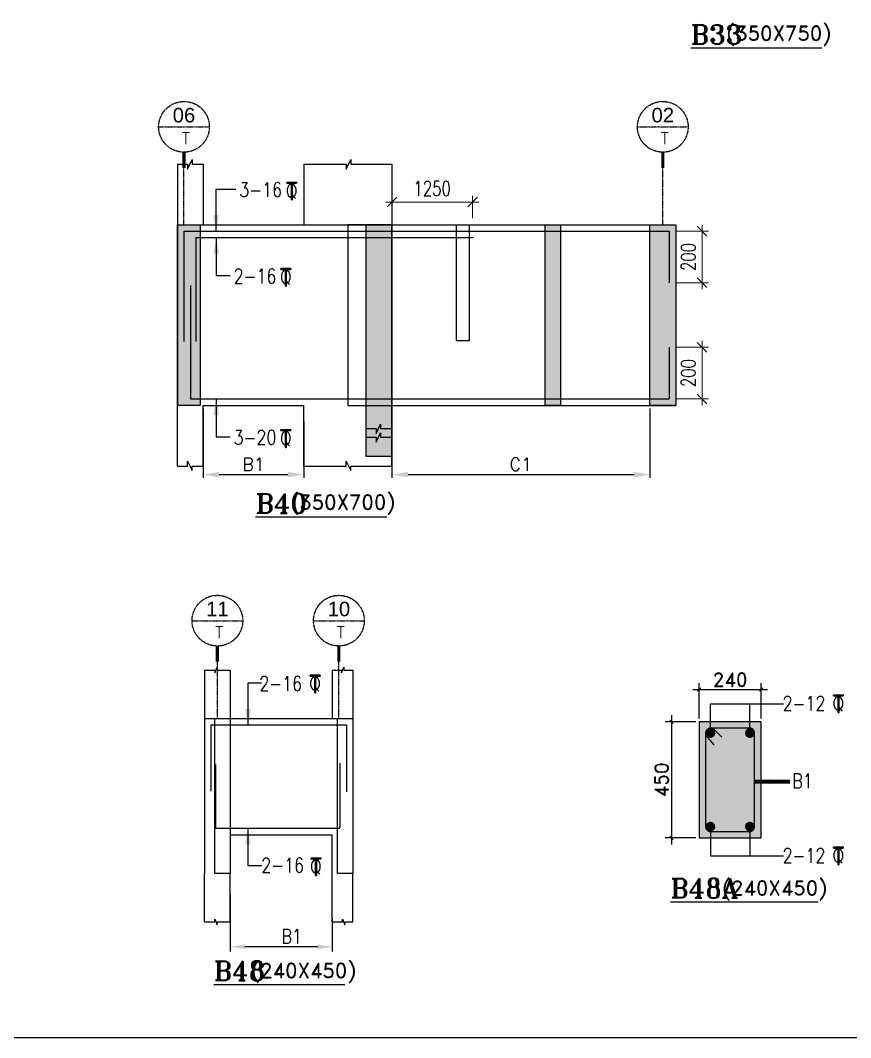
# Model space of a CAD drawing. Header units: millimetres. Extents: x 2061841 to 105821645, y -77612 to 48520811.
# Drawn here: x 2857719 to 2870591, y -703 to 15067 of the extents above; entities that cross this region are included whole.
import ezdxf
from ezdxf.enums import TextEntityAlignment as Align

# ---------------------------------------------------------------- set-up
doc = ezdxf.new("R2010")
doc.units = ezdxf.units.MM
doc.header["$LTSCALE"] = 10
doc.header["$MEASUREMENT"] = 0
for name, pattern in [('$0$HIDDEN', [0.375, 0.25, -0.125]), ('BASEMENT COLUMN SETTING OUT-PART 2_R4$0$CENTER', [2, 1.25, -0.25, 0.25, -0.25]), ('CENTER', [2, 1.25, -0.25, 0.25, -0.25])]:
    doc.linetypes.add(name, pattern=pattern)
for name, color, linetype in [('A-Grid-Tower', 8, 'CENTER'), ('BASEMENT COLUMN SETTING OUT-PART 2_R4$0$A-GRID-MAIN', 2, 'BASEMENT COLUMN SETTING OUT-PART 2_R4$0$CENTER'), ('BEAM', 4, 'Continuous'), ('BEAM HATCH', 252, 'Continuous'), ('BEAM STIRRUPS', 3, 'Continuous'), ('BORDER', 5, 'Continuous'), ('DIM1', 3, 'Continuous'), ('LEADER', 3, 'Continuous'), ('REIN', 1, 'Continuous'), ('S-DIM', 7, 'Continuous'), ('SHEET', 7, 'Continuous'), ('VIN_BEAM', 4, 'Continuous')]:
    doc.layers.add(name, color=color, linetype=linetype)
doc.layers.add('TEXT', color=2, linetype='Continuous', lineweight=25)
doc.layers.add('VIN_SLAB DIMENSION', color=3, linetype='Continuous', lineweight=13)
doc.styles.add('200', font='romand.shx', dxfattribs={"width": 0.8, "height": 225})
doc.styles.add('BASEMENT COLUMN SETTING OUT-PART 2_R4$0$MAS-TXTL', font='arial.ttf', dxfattribs={"height": 200})
doc.styles.add('BASEMENT COLUMN SETTING OUT-PART 2_R4$0$MAS-TXTS', font='romans.shx', dxfattribs={"width": 0.8, "height": 180})
doc.styles.add('GRID', font='romand.shx')
doc.styles.add('MAH', font='romand.shx', dxfattribs={"height": 210})
doc.styles.add('PK', font='romand.shx', dxfattribs={"width": 0.7, "height": 225})
doc.styles.add('PRP 100', font='romand.shx', dxfattribs={"width": 0.75})
doc.styles.add('RD', font='romand.shx', dxfattribs={"width": 0.9, "height": 225})
doc.styles.add('ROMAND', font='romand', dxfattribs={"height": 200})
doc.styles.add('RT', font='romant.shx', dxfattribs={"height": 250})
doc.dimstyles.new('dim', dxfattribs={"dimtxt": 225, "dimasz": 150, "dimexe": 100, "dimexo": 100, "dimgap": 100, "dimtad": 1, "dimdec": 0, "dimlfac": -1, "dimrnd": 5, "dimdsep": 46, "dimtxsty": 'PRP 100', "dimblk": 'OBLIQUE', "dimcen": 1.5, "dimdle": 100, "dimclrd": 3, "dimclre": 3, "dimclrt": 2, "dimadec": 0, "dimazin": 0, "dimtfac": 1, "dimtdec": 0, "dimtix": 1, "dimtmove": 0, "dimatfit": 3, "dimldrblk": 'OBLIQUE', "dimfxl": 200, "dimlwd": -1, "dimlwe": -1, "dimarcsym": 0})
doc.dimstyles.new('GR', dxfattribs={"dimtxt": 225, "dimasz": 100, "dimexe": 50, "dimexo": 50, "dimgap": 40, "dimtad": 1, "dimdec": 0, "dimzin": 0, "dimdsep": 46, "dimtxsty": 'RD', "dimblk1": 'OBLIQUE', "dimblk2": 'OBLIQUE', "dimsah": 1, "dimcen": 0, "dimdle": 100, "dimclrd": 3, "dimclre": 3, "dimclrt": 2, "dimadec": 0, "dimazin": 0, "dimtfac": 1, "dimtdec": 0, "dimtix": 1, "dimtmove": 0, "dimatfit": 3, "dimfxl": 1, "dimtolj": 1, "dimtzin": 0, "dimarcsym": 0})
doc.dimstyles.new('GR2', dxfattribs={"dimtxt": 225, "dimasz": 100, "dimexe": 75, "dimexo": 75, "dimgap": 50, "dimtad": 1, "dimdec": 0, "dimdsep": 46, "dimtxsty": '200', "dimblk1": 'OBLIQUE', "dimblk2": 'OBLIQUE', "dimsah": 1, "dimcen": 50, "dimdle": 75, "dimclrd": 3, "dimclre": 3, "dimclrt": 2, "dimadec": 0, "dimazin": 0, "dimtfac": 1, "dimtdec": 0, "dimtix": 1, "dimtmove": 0, "dimatfit": 3, "dimldrblk": 'OBLIQUE', "dimfxl": 1, "dimtolj": 1, "dimtzin": 0, "dimarcsym": 0})
doc.dimstyles.new('GRID', dxfattribs={"dimtxt": 300, "dimasz": 75, "dimexe": 50, "dimexo": 50, "dimgap": 60, "dimtad": 1, "dimdec": 0, "dimdsep": 46, "dimtxsty": 'GRID', "dimblk1": 'OBLIQUE', "dimblk2": 'OBLIQUE', "dimsah": 1, "dimcen": 2.5, "dimdle": 50, "dimclrd": 3, "dimclre": 3, "dimclrt": 2, "dimadec": 0, "dimazin": 0, "dimtfac": 1, "dimtdec": 0, "dimtmove": 0, "dimatfit": 3, "dimldrblk": 'OBLIQUE', "dimfxl": 1, "dimarcsym": 0})
doc.dimstyles.new('MA', dxfattribs={"dimtxt": 210, "dimasz": 50, "dimexe": 100, "dimexo": 50, "dimgap": 50, "dimtad": 1, "dimdec": 0, "dimzin": 0, "dimdsep": 46, "dimtxsty": 'MAH', "dimblk1": 'OBLIQUE', "dimblk2": 'OBLIQUE', "dimsah": 1, "dimcen": 0.09, "dimdle": 100, "dimclrd": 3, "dimclre": 3, "dimclrt": 2, "dimadec": 0, "dimazin": 0, "dimtfac": 1, "dimtdec": 0, "dimtix": 1, "dimtofl": 0, "dimtmove": 0, "dimatfit": 3, "dimldrblk": 'OBLIQUE', "dimfxl": 1, "dimtolj": 1, "dimtzin": 0, "dimarcsym": 0})

# ---------------------------------------------------------------- blocks, each defined once
blk = doc.blocks.new('A$C33BE299A')
at = {"layer": 'SHEET', "color": 4, "style": 'ROMAND'}
for s, height, p in [('T', 170, (-16.2, 0)), ('Q', 125, (-14.4, 26.9))]:
    blk.add_text(s, height=height, dxfattribs=at).set_placement(p)
blk = doc.blocks.new('*D1699')
at = {"layer": 'Defpoints', "color": 0, "linetype": 'Continuous', "ltscale": 20, "transparency": 16777216}
for p in [(2860554, 9099, 21), (2862114, 8899, 0), (2862114, 8025)]:
    blk.add_point(p, dxfattribs=at)
at = {"layer": 'DIM1', "color": 3, "linetype": 'Continuous', "lineweight": -2, "ltscale": 20, "transparency": 16777216}
for p, q in [((2860554, 9049), (2860554, 7975)), ((2862114, 8849), (2862114, 7975)), ((2860804, 8025), (2861864, 8025))]:
    blk.add_line(p, q, dxfattribs=at)
at = {"layer": 'DIM1', "color": 3, "linetype": 'Continuous', "ltscale": 20, "transparency": 16777216}
for points in [[(2860804, 8067), (2860804, 7983), (2860554, 8025)], [(2861864, 8067), (2861864, 7983), (2862114, 8025)]]:
    blk.add_solid(points, dxfattribs=at)
at = {"layer": 'DIM1', "color": 2, "linetype": 'Continuous', "ltscale": 20, "transparency": 16777216, "insert": (2861334, 8185), "char_height": 200, "attachment_point": 5, "style": 'GRID'}
blk.add_mtext('B1', dxfattribs=at)
blk = doc.blocks.new('_Oblique')
at = {"color": 0, "linetype": 'ByBlock', "lineweight": -2}
blk.add_line((-0.5, -0.5), (0.5, 0.5), dxfattribs=at)
blk = doc.blocks.new('*D1700')
at = {"layer": 'Defpoints', "color": 0, "linetype": 'Continuous', "ltscale": 20, "transparency": 16777216}
for p in [(2863479, 9099, 21), (2867479, 9099, 0), (2867479, 8025)]:
    blk.add_point(p, dxfattribs=at)
at = {"layer": 'DIM1', "color": 3, "linetype": 'Continuous', "lineweight": -2, "ltscale": 20, "transparency": 16777216}
for p, q in [((2863479, 9049), (2863479, 7975)), ((2867479, 9049), (2867479, 7975)), ((2863729, 8025), (2867229, 8025))]:
    blk.add_line(p, q, dxfattribs=at)
at = {"layer": 'DIM1', "color": 3, "linetype": 'Continuous', "ltscale": 20, "transparency": 16777216}
for points in [[(2863729, 8067), (2863729, 7983), (2863479, 8025)], [(2867229, 8067), (2867229, 7983), (2867479, 8025)]]:
    blk.add_solid(points, dxfattribs=at)
at = {"layer": 'DIM1', "color": 2, "linetype": 'Continuous', "ltscale": 20, "transparency": 16777216, "insert": (2865479, 8185), "char_height": 200, "attachment_point": 5, "style": 'GRID'}
blk.add_mtext('C1', dxfattribs=at)
blk = doc.blocks.new('*D1687')
at = {"layer": 'BEAM STIRRUPS', "color": 3, "lineweight": -2, "ltscale": 0.25, "transparency": 16777216}
for p, q in [((2860974, 1519), (2860974, 631)), ((2862554, 1152), (2862554, 631)), ((2862329, 706), (2861199, 706))]:
    blk.add_line(p, q, dxfattribs=at)
at = {"layer": 'BEAM STIRRUPS', "color": 3, "linetype": 'Continuous', "ltscale": 0.25, "transparency": 16777216}
for points in [[(2861199, 744), (2861199, 669), (2860974, 706)], [(2862329, 744), (2862329, 669), (2862554, 706)]]:
    blk.add_solid(points, dxfattribs=at)
at = {"layer": 'Defpoints', "color": 0, "linetype": 'Continuous', "ltscale": 0.25, "transparency": 16777216}
for p in [(2860974, 1594, 2), (2862554, 1227, 46), (2860974, 706)]:
    blk.add_point(p, dxfattribs=at)
at = {"layer": 'BEAM STIRRUPS', "color": 2, "linetype": 'Continuous', "ltscale": 0.25, "transparency": 16777216, "insert": (2861925, 869), "char_height": 225, "attachment_point": 5, "rotation": 360, "style": '200'}
blk.add_mtext('\\A1;B1', dxfattribs=at)
blk = doc.blocks.new('*D1688')
at = {"layer": 'Defpoints', "color": 0, "transparency": 16777216}
for p in [(2869203, 4693), (2868243, 4194), (2869203, 4194)]:
    blk.add_point(p, dxfattribs=at)
at = {"layer": 'S-DIM', "color": 3, "lineweight": -2, "transparency": 16777216}
for p, q in [((2868243, 4244), (2868243, 4793)), ((2869203, 4244), (2869203, 4793)), ((2868143, 4693), (2869303, 4693))]:
    blk.add_line(p, q, dxfattribs=at)
at = {"layer": 'S-DIM', "color": 3, "lineweight": -2, "transparency": 16777216, "xscale": 50, "yscale": 50, "zscale": 50, "rotation": 180}
blk.add_blockref('_Oblique', (2868243, 4693), dxfattribs=at)
at = {"layer": 'S-DIM', "color": 3, "lineweight": -2, "transparency": 16777216, "xscale": 50, "yscale": 50, "zscale": 50}
blk.add_blockref('_Oblique', (2869203, 4693), dxfattribs=at)
at = {"layer": 'S-DIM', "color": 2, "transparency": 16777216, "insert": (2868723, 4848), "char_height": 210, "attachment_point": 5, "style": 'MAH'}
blk.add_mtext('\\A1;\\A1;240', dxfattribs=at)
blk = doc.blocks.new('OBLIQUE')
blk = doc.blocks.new('*D1689')
at = {"layer": 'Defpoints', "color": 0, "transparency": 16777216}
for p in [(2868243, 4194), (2867815, 2394), (2868243, 2394)]:
    blk.add_point(p, dxfattribs=at)
at = {"layer": 'S-DIM', "color": 3, "lineweight": -2, "transparency": 16777216}
for p, q in [((2867815, 4294), (2867815, 2294)), ((2868193, 4194), (2867715, 4194)), ((2868193, 2394), (2867715, 2394))]:
    blk.add_line(p, q, dxfattribs=at)
at = {"layer": 'S-DIM', "color": 3, "lineweight": -2, "transparency": 16777216, "xscale": 50, "yscale": 50, "zscale": 50}
for p, rotation in [((2867815, 4194), 90), ((2867815, 2394), 270)]:
    blk.add_blockref('_Oblique', p, dxfattribs=dict(at, rotation=rotation))
at = {"layer": 'S-DIM', "color": 2, "transparency": 16777216, "insert": (2867660, 3294), "char_height": 210, "attachment_point": 5, "rotation": 90, "style": 'MAH'}
blk.add_mtext('\\A1;\\A1;450', dxfattribs=at)
blk = doc.blocks.new('*D1630')
at = {"layer": 'Defpoints', "color": 0, "transparency": 16777216}
for p in [(2864729, 12249), (2863479, 11899, 0), (2864729, 11899, 0)]:
    blk.add_point(p, dxfattribs=at)
at = {"layer": 'VIN_SLAB DIMENSION', "color": 3, "transparency": 16777216}
for p, q in [((2863479, 11999), (2863479, 12349)), ((2864729, 11999), (2864729, 12349)), ((2863379, 12249), (2864829, 12249))]:
    blk.add_line(p, q, dxfattribs=at)
at = {"layer": 'VIN_SLAB DIMENSION', "color": 3, "transparency": 16777216, "xscale": 150, "yscale": 150, "zscale": 150, "rotation": 180}
blk.add_blockref('_Oblique', (2863479, 12249), dxfattribs=at)
at = {"layer": 'VIN_SLAB DIMENSION', "color": 3, "transparency": 16777216, "xscale": 150, "yscale": 150, "zscale": 150}
blk.add_blockref('_Oblique', (2864729, 12249), dxfattribs=at)
at = {"layer": 'VIN_SLAB DIMENSION', "color": 2, "transparency": 16777216, "insert": (2864104, 12461), "char_height": 225, "attachment_point": 5, "style": 'PRP 100'}
blk.add_mtext('1250', dxfattribs=at)
blk = doc.blocks.new('BASEMENT COLUMN SETTING OUT-PART 2_R4$0$GRID TARGET1')
blk.add_wipeout([(393, -655), (392, -641), (392, -628), (390, -614), (389, -600), (387, -587), (384, -573), (381, -560), (377, -547), (373, -534), (369, -521), (364, -508), (359, -495), (353, -483), (347, -471), (340, -459), (333, -447), (325, -435), (318, -424), (309, -413), (301, -403), (292, -392), (282, -382), (273, -373), (263, -363), (252, -354), (242, -346), (231, -337), (220, -330), (208, -322), (196, -315), (184, -308), (172, -302), (160, -296), (147, -291), (134, -286), (121, -282), (108, -278), (95, -274), (82, -271), (68, -268), (55, -266), (41, -265), (27, -263), (14, -263), (0, -262), (-14, -263), (-27, -263), (-41, -265), (-55, -266), (-68, -268), (-82, -271), (-95, -274), (-108, -278), (-121, -282), (-134, -286), (-147, -291), (-160, -296), (-172, -302), (-184, -308), (-196, -315), (-208, -322), (-220, -330), (-231, -337), (-242, -346), (-252, -354), (-263, -363), (-273, -373), (-282, -382), (-292, -392), (-301, -403), (-309, -413), (-318, -424), (-325, -435), (-333, -447), (-340, -459), (-347, -471), (-353, -483), (-359, -495), (-364, -508), (-369, -521), (-373, -534), (-377, -547), (-381, -560), (-384, -573), (-387, -587), (-389, -600), (-390, -614), (-392, -628), (-392, -641), (-393, -655), (-392, -669), (-392, -682), (-390, -696), (-389, -710), (-387, -723), (-384, -737), (-381, -750), (-377, -763), (-373, -776), (-369, -789), (-364, -802), (-359, -815), (-353, -827), (-347, -839), (-340, -851), (-333, -863), (-325, -875), (-318, -886), (-309, -897), (-301, -907), (-292, -918), (-282, -928), (-273, -937), (-263, -947), (-252, -956), (-242, -964), (-231, -973), (-220, -981), (-208, -988), (-196, -995), (-184, -1002), (-172, -1008), (-160, -1014), (-147, -1019), (-134, -1024), (-121, -1028), (-108, -1032), (-95, -1036), (-82, -1039), (-68, -1042), (-55, -1044), (-41, -1046), (-27, -1047), (-14, -1047), (0, -1048), (14, -1047), (27, -1047), (41, -1046), (55, -1044), (68, -1042), (82, -1039), (95, -1036), (108, -1032), (121, -1028), (134, -1024), (147, -1019), (160, -1014), (172, -1008), (184, -1002), (196, -995), (208, -988), (220, -981), (231, -973), (242, -964), (252, -956), (263, -947), (273, -937), (282, -928), (292, -918), (301, -907), (309, -897), (318, -886), (325, -875), (333, -863), (340, -851), (347, -839), (353, -827), (359, -815), (364, -802), (369, -789), (373, -776), (377, -763), (381, -750), (384, -737), (387, -723), (389, -710), (390, -696), (392, -682), (392, -669)])
blk.add_line((-393, -655), (393, -655))
at = {"const_width": 48.8}
blk.add_lwpolyline([(0, -1048), (0, -1292)], dxfattribs=at)
blk.add_circle((0, -655), 393)
for tag, height, style, p in [('AS', 225, 'BASEMENT COLUMN SETTING OUT-PART 2_R4$0$MAS-TXTL', (0, -586)), ('REF', 180, 'BASEMENT COLUMN SETTING OUT-PART 2_R4$0$MAS-TXTS', (29, -925))]:
    blk.add_attdef(tag, text='', height=height, dxfattribs=dict(style=style)).set_placement(p, align=Align.CENTER)
blk = doc.blocks.new('*D1129')
at = {"layer": 'Defpoints', "color": 0, "transparency": 16777216}
for p in [(2867779, 11799, 52), (2867779, 10999, 51), (2868289, 10999)]:
    blk.add_point(p, dxfattribs=at)
at = {"layer": 'VIN_SLAB DIMENSION', "color": 3, "transparency": 16777216}
for p, q in [((2868289, 11899), (2868289, 10899)), ((2867879, 11799), (2868389, 11799)), ((2867879, 10999), (2868389, 10999))]:
    blk.add_line(p, q, dxfattribs=at)
at = {"layer": 'VIN_SLAB DIMENSION', "color": 3, "transparency": 16777216, "xscale": 150, "yscale": 150, "zscale": 150}
for p, rotation in [((2868289, 11799), 90), ((2868289, 10999), 270)]:
    blk.add_blockref('_Oblique', p, dxfattribs=dict(at, rotation=rotation))
at = {"layer": 'VIN_SLAB DIMENSION', "color": 2, "transparency": 16777216, "insert": (2868076, 11399), "char_height": 225, "attachment_point": 5, "rotation": 90, "style": 'PRP 100'}
blk.add_mtext('200', dxfattribs=at)
blk = doc.blocks.new('*D1130')
at = {"layer": 'Defpoints', "color": 0, "transparency": 16777216}
for p in [(2867779, 9999, 52), (2867779, 9199, 51), (2868289, 9199)]:
    blk.add_point(p, dxfattribs=at)
at = {"layer": 'VIN_SLAB DIMENSION', "color": 3, "transparency": 16777216}
for p, q in [((2868289, 10099), (2868289, 9099)), ((2867879, 9999), (2868389, 9999)), ((2867879, 9199), (2868389, 9199))]:
    blk.add_line(p, q, dxfattribs=at)
at = {"layer": 'VIN_SLAB DIMENSION', "color": 3, "transparency": 16777216, "xscale": 150, "yscale": 150, "zscale": 150}
for p, rotation in [((2868289, 9999), 90), ((2868289, 9199), 270)]:
    blk.add_blockref('_Oblique', p, dxfattribs=dict(at, rotation=rotation))
at = {"layer": 'VIN_SLAB DIMENSION', "color": 2, "transparency": 16777216, "insert": (2868076, 9599), "char_height": 225, "attachment_point": 5, "rotation": 90, "style": 'PRP 100'}
blk.add_mtext('200', dxfattribs=at)

msp = doc.modelspace()

# ---------------------------------------------------------------- hatches: boundary and pattern name
at = {"layer": 'BEAM HATCH'}
for points in [[(2860155.5, 11899), (2860506.1, 11899), (2860506.1, 9099), (2860155.5, 9099)], [(2863079.2, 8606.6), (2863079.2, 11899), (2863479.2, 11899), (2863479.2, 8306.5), (2863079.2, 8306.5)], [(2865854.2, 11899), (2866094.2, 11899), (2866094.2, 9099), (2865854.2, 9099)], [(2867479.2, 11899), (2867879.2, 11899), (2867879.2, 9099), (2867479.2, 9099)], [(2868242.7, 2394), (2869202.7, 2394), (2869202.7, 4194), (2868242.7, 4194)]]:
    msp.add_hatch(color=252, dxfattribs=at).paths.add_polyline_path(points)

# ---------------------------------------------------------------- linework, layer by layer
at = {"layer": 'A-Grid-Tower', "color": 6}
for p, q in [((2860256.1, 11899, 0), (2860256.1, 12779.4, 0)), ((2867679.2, 11899, 0), (2867679.2, 12779.4, 0)), ((2860773.8, 4244, 0), (2860773.8, 5124.5, 0)), ((2862657.7, 4244, 0), (2862657.7, 5124.5, 0))]:
    msp.add_line(p, q, dxfattribs=at)
at = {"layer": 'BEAM'}
for p, q in [((2860156.1, 12840, 0), (2860156.1, 11899, 0)), ((2860156.1, 12840, 0), (2860311.6, 12840, 0)), ((2860311.6, 12762.2, 0), (2860384.6, 12908.5, 0)), ((2860311.6, 12840, 0), (2860311.6, 12762.2, 0)), ((2860384.6, 12908.5, 0), (2860384.6, 12840, 0)), ((2860384.6, 12840, 0), (2860554.2, 12840, 0)), ((2860554.2, 12840, 0), (2860554.2, 11899, 0)), ((2862114.2, 12840, 0), (2862114.2, 11899, 0)), ((2862114.2, 12840, 0), (2862772.4, 12840, 0)), ((2862772.4, 12762.2, 0), (2862845.3, 12908.5, 0)), ((2862772.4, 12840, 0), (2862772.4, 12762.2, 0)), ((2862845.3, 12908.5, 0), (2862845.3, 12840, 0)), ((2862845.3, 12840, 0), (2863479.2, 12840, 0)), ((2863479.2, 12840, 0), (2863479.2, 11899, 0)), ((2860155.5, 11899, 0), (2860155.5, 9099, 0)), ((2860155.5, 11899, 0), (2864679.2, 11899, 0)), ((2864679.2, 11899, 0), (2865854.2, 11899, 0)), ((2865855.5, 11899, 0), (2867879.2, 11899, 0)), ((2867879.2, 11899, 0), (2867879.2, 9099, 0)), ((2867879.2, 11799, 0), (2867879.2, 9199, 0)), ((2860156.1, 8157.9, 0), (2860156.1, 9099, 0)), ((2860554.2, 9099, 0), (2862114.2, 9099, 0)), ((2860554.2, 8157.9, 0), (2860554.2, 9099, 0)), ((2862114.2, 8157.9, 0), (2862114.2, 9099, 0)), ((2863479.2, 9099, 0), (2867879.2, 9099, 0)), ((2863479.2, 8157.9, 0), (2863479.2, 9099, 0)), ((2863079.2, 8740.2, 0), (2863234.4, 8740.2, 0)), ((2863234.4, 8663.6, 0), (2863302.7, 8807.7, 0)), ((2863234.4, 8740.2, 0), (2863234.4, 8663.6, 0)), ((2863234.4, 8529.9, 0), (2863302.7, 8674, 0)), ((2863302.7, 8807.7, 0), (2863302.7, 8740.2, 0)), ((2863302.7, 8740.2, 0), (2863479.2, 8740.2, 0)), ((2863302.7, 8674, 0), (2863302.7, 8606.6, 0)), ((2863079.2, 8606.6, 0), (2863234.4, 8606.6, 0)), ((2863234.4, 8606.6, 0), (2863234.4, 8529.9, 0)), ((2863302.7, 8606.6, 0), (2863479.2, 8606.6, 0)), ((2860311.6, 8157.9, 0), (2860311.6, 8235.8, 0)), ((2860311.6, 8235.8, 0), (2860384.6, 8089.4, 0)), ((2862772.4, 8157.9, 0), (2862772.4, 8235.8, 0)), ((2862772.4, 8235.8, 0), (2862845.3, 8089.4, 0)), ((2860156.1, 8157.9, 0), (2860311.6, 8157.9, 0)), ((2860384.6, 8157.9, 0), (2860554.2, 8157.9, 0)), ((2860384.6, 8089.4, 0), (2860384.6, 8157.9, 0)), ((2862114.2, 8157.9, 0), (2862772.4, 8157.9, 0)), ((2862845.3, 8157.9, 0), (2863479.2, 8157.9, 0)), ((2862845.3, 8089.4, 0), (2862845.3, 8157.9, 0)), ((2860573.8, 4995.1, 0), (2860573.8, 4244, 0)), ((2860573.8, 4995.1, 0), (2860733.9, 4995.1, 0)), ((2860733.9, 4953.3, 0), (2860772.3, 5042.6, 0)), ((2860733.9, 4995.1, 0), (2860733.9, 4953.3, 0)), ((2860772.3, 5042.6, 0), (2860772.3, 4995.1, 0)), ((2860772.3, 4995.1, 0), (2860973.8, 4995.1, 0)), ((2860973.8, 4995.1, 0), (2860973.8, 4244, 0)), ((2862553.8, 4995.1, 0), (2862553.8, 4244, 0)), ((2862553.8, 4995.1, 0), (2862695.6, 4995.1, 0)), ((2862695.6, 4953.3, 0), (2862734, 5042.6, 0)), ((2862695.6, 4995.1, 0), (2862695.6, 4953.3, 0)), ((2862734, 5042.6, 0), (2862734, 4995.1, 0)), ((2862734, 4995.1, 0), (2862873.8, 4995.1, 0)), ((2862873.8, 4995.1, 0), (2862873.8, 4244, 0)), ((2860573.8, 4244, 0), (2860573.8, 1844, 0)), ((2860573.8, 4244, 0), (2862873.8, 4244, 0)), ((2860573.8, 4244, 0), (2860573.8, 1944, 0)), ((2862873.8, 4244, 0), (2862873.8, 1844, 0)), ((2860973.8, 2444, 0), (2862553.8, 2444, 0)), ((2862553.8, 1093, 0), (2862553.8, 2444, 0)), ((2860573.8, 1093, 0), (2860573.8, 1844, 0)), ((2860973.8, 1093, 0), (2860973.8, 1844, 0)), ((2862873.8, 1093, 0), (2862873.8, 1844, 0)), ((2860733.9, 1093, 0), (2860733.9, 1134.7, 0)), ((2860733.9, 1134.7, 0), (2860772.3, 1045.5, 0)), ((2862712.9, 1093, 0), (2862712.9, 1134.7, 0)), ((2862712.9, 1134.7, 0), (2862751.3, 1045.5, 0)), ((2860573.8, 1093, 0), (2860733.9, 1093, 0)), ((2860772.3, 1093, 0), (2860973.8, 1093, 0)), ((2860772.3, 1045.5, 0), (2860772.3, 1093, 0)), ((2862553.8, 1093, 0), (2862712.9, 1093, 0)), ((2862751.3, 1093, 0), (2862873.8, 1093, 0)), ((2862751.3, 1045.5, 0), (2862751.3, 1093, 0))]:
    msp.add_line(p, q, dxfattribs=at)
at = {"layer": 'BEAM', "elevation": 0}
for points in [[(2860155.5, 11899), (2860506.1, 11899), (2860506.1, 9099), (2860155.5, 9099)], [(2865854.2, 11899), (2866094.2, 11899), (2866094.2, 9099), (2865854.2, 9099)], [(2867479.2, 11899), (2867879.2, 11899), (2867879.2, 9099), (2867479.2, 9099)], [(2868242.7, 2394), (2869202.7, 2394), (2869202.7, 4194), (2868242.7, 4194)]]:
    msp.add_lwpolyline(points, close=True, dxfattribs=at)
msp.add_lwpolyline([(2863079.2, 8606.6), (2863079.2, 11899), (2863479.2, 11899), (2863479.2, 8306.5), (2863079.2, 8306.5), (2863079.2, 8606.6)], dxfattribs=at)
at = {"layer": 'BEAM', "const_width": 75, "elevation": 0}
for points in [[(2868380.2, 4019, 1), (2868455.2, 4019, 1)], [(2869065.2, 4019, -1), (2868990.2, 4019, -1)], [(2868380.2, 2569, -1), (2868455.2, 2569, -1)], [(2869065.2, 2569, 1), (2868990.2, 2569, 1)]]:
    msp.add_lwpolyline(points, format="xyb", close=True, dxfattribs=at)
at = {"layer": 'BORDER'}
msp.add_lwpolyline([(2841198.6, -702.5), (2931198.6, -702.5), (2931198.6, 59297.5), (2841198.6, 59297.5)], close=True, dxfattribs=at)
at = {"layer": 'LEADER', "color": 3}
for p, q in [((2868417.7, 4019, 0), (2868417.7, 4470.3, 0)), ((2868417.7, 4470.3, 0), (2869551.8, 4470.3, 0)), ((2869027.7, 4019, 0), (2869027.7, 4470.3, 0)), ((2868417.7, 2569, 0), (2868417.7, 2117.7, 0)), ((2869027.7, 2569, 0), (2869027.7, 2117.7, 0)), ((2868417.7, 2117.7, 0), (2869551.8, 2117.7, 0))]:
    msp.add_line(p, q, dxfattribs=at)
at = {"layer": 'REIN'}
for p, q in [((2860255.5, 11799, 0), (2864679.2, 11799, 0)), ((2860255.5, 11799, 0), (2860256.1, 10086.9, 0)), ((2860255.5, 11699, 0), (2860255.5, 11699, 0)), ((2860438.7, 11699, 0), (2864737.4, 11699, 0)), ((2860438.7, 11699, 0), (2860439.3, 10086.9, 0)), ((2864679.2, 11799, 0), (2866235, 11799, 0)), ((2866235, 11799, 0), (2867779.2, 11799, 0)), ((2867779.2, 11799, 0), (2867779.2, 10999, 0)), ((2860355.5, 10957, 0), (2860356.1, 9199, 0)), ((2867779.2, 9999, 0), (2867779.2, 9199, 0)), ((2860356.1, 9199, 0), (2867779.2, 9199, 0)), ((2860673.8, 4144, 0), (2862773.8, 4144, 0)), ((2860673.8, 4144, 0), (2860673.8, 3118.6, 0)), ((2862773.8, 4144, 0), (2862773.8, 3106.5, 0)), ((2868342.7, 3988.6, 0), (2868469.6, 3836.1)), ((2868455.2, 4094, 0), (2868596, 3954.5)), ((2860744.9, 3533.4, 0), (2860744.9, 2544, 0)), ((2862673.8, 3551.1, 0), (2862673.8, 2544, 0)), ((2860744.9, 2544, 0), (2862673.8, 2544, 0))]:
    msp.add_line(p, q, dxfattribs=at)
at = {"layer": 'REIN', "elevation": 0}
msp.add_lwpolyline([(2868417.7, 2494), (2869027.7, 2494, 0.4142136), (2869102.7, 2569), (2869102.7, 4019, 0.4142136), (2869027.7, 4094), (2868417.7, 4094, 0.4142136), (2868342.7, 4019), (2868342.7, 2569, 0.4142136)], format="xyb", close=True, dxfattribs=at)
at = {"layer": 'VIN_BEAM', "linetype": '$0$HIDDEN', "elevation": 0}
for points in [[(2863479.2, 11899), (2862796.7, 11899), (2862796.7, 9099), (2863479.2, 9099)], [(2864479.2, 11899), (2864679.2, 11899), (2864679.2, 10099), (2864479.2, 10099)], [(2860733.8, 4244), (2860973.8, 4244), (2860973.8, 1844), (2860733.8, 1844)], [(2862633.8, 4244), (2862873.8, 4244), (2862873.8, 1844), (2862633.8, 1844)]]:
    msp.add_lwpolyline(points, close=True, dxfattribs=at)

# ---------------------------------------------------------------- block references
at = {"layer": 'TEXT', "color": 1, "xscale": 1.600000001490116, "yscale": 1.600000001490116, "zscale": 1.600000001490116}
for p in [(2861853.9, 12282.5, 243658.3), (2861762.7, 10947.9, 243658.3), (2861762.7, 8447.9, 243658.3)]:
    msp.add_blockref('A$C33BE299A', p, dxfattribs=at)
at = {"layer": 'TEXT', "color": 2, "xscale": 1.600000001490116, "yscale": 1.600000001490116, "zscale": 1.600000001490116}
for p in [(2862216, 4644.1, 243658), (2870328.6, 4336.7, 243658), (2870328.6, 1977.8, 243658), (2862228.9, 1809.5, 243658)]:
    msp.add_blockref('A$C33BE299A', p, dxfattribs=at)

# ---------------------------------------------------------------- texts
at = {"layer": 'TEXT', "color": 1, "style": 'RT'}
for s, p in [('%%UB33      ', (2869128.6, 14848.6, 103.1)), ('%%UB40      ', (2862382.7, 7579.2, 0)), ('%%UB48A      ', (2868941.1, 1612.3, 7466.8)), ('%%UB48      ', (2861734.2, 332.4, 0))]:
    msp.add_text(s, height=300, dxfattribs=at).set_placement(p, align=Align.MIDDLE_CENTER)
at = {"layer": 'TEXT', "color": 2, "style": 'RD'}
for s, p in [('(350X750)', (2868666.5, 14754.6, 103.1)), ('(350X700)', (2861907.5, 7485.2, 0)), ('(240X450)', (2868602.7, 1505, 7466.8)), ('(240X450)', (2861302.2, 225.2, 0))]:
    msp.add_text(s, height=225, dxfattribs=at).set_placement(p)
at = {"layer": 'TEXT', "color": 2, "style": 'PK', "width": 0.8}
for s, p in [('3-16 ', (2861113.5, 12329.3, -0.2)), ('2-16 ', (2861025.5, 10989.6, -0.2)), ('3-20  ', (2861025.5, 8489.6, -0.2)), ('2-16', (2861423.2, 4674.4, -0.2)), ('2-12', (2869535.9, 4367, -0.2)), ('B1', (2869687.2, 3164.6, -0.2)), ('2-12', (2869535.9, 2008.1, -0.2))]:
    msp.add_text(s, height=225, dxfattribs=at).set_placement(p)
msp.add_text('2-16', height=225, rotation=0, dxfattribs=at).set_placement((2861454.3, 1858.4, 0))

# ---------------------------------------------------------------- dimensions: what is measured, and where the dimension line sits
at = {"layer": 'BEAM STIRRUPS', "linetype": 'Continuous', "ltscale": 0.25}
dim = msp.add_linear_dim(base=(2860973.8, 706.2, 0), p1=(2862553.8, 1227.1, 46.4), p2=(2860973.8, 1593.7, 1.6), angle=179.99996, text='B1', dimstyle='GR2', override={"dimasz": 225, "dimfxl": 3, "dimarcsym": 2}, dxfattribs=at)
dim.commit()
dim.dimension.update_dxf_attribs({"geometry": '*D1687', "text_midpoint": (2861924.7, 706.2, 0), "dimtype": 160})
at = {"layer": 'DIM1', "linetype": 'Continuous', "ltscale": 20}
for base, p1, p2, text, picture, middle in [((2862114.2, 8024.9, 0), (2860554.2, 9099, 21.3), (2862114.2, 8899, 0), 'B1', '*D1699', (2861334.2, 8184.9, 0)), ((2867479.2, 8024.9, 0), (2863479.2, 9099, 21.3), (2867479.2, 9099, 0), 'C1', '*D1700', (2865479.2, 8184.9, 0))]:
    dim = msp.add_linear_dim(base=base, p1=p1, p2=p2, text=text, dimstyle='GRID', override={"dimtxt": 200, "dimasz": 250, "dimtxsty": 'GRID', "dimsah": 0, "dimtmove": 1}, dxfattribs=at)
    dim.commit()
    dim.dimension.update_dxf_attribs({"geometry": picture, "text_midpoint": middle})
at = {"layer": 'S-DIM'}
dim = msp.add_linear_dim(base=(2869202.7, 4693.2, 0), p1=(2868242.7, 4194, 0), p2=(2869202.7, 4194, 0), text='\\A1;240', dimstyle='MA', override={"dimtxsty": 'MAH', "dimldrblk": 'Oblique'}, dxfattribs=at)
dim.commit()
dim.dimension.update_dxf_attribs({"geometry": '*D1688', "text_midpoint": (2868722.7, 4848.2, 0)})
dim = msp.add_linear_dim(base=(2867815, 2394, 0), p1=(2868242.7, 4194, 0), p2=(2868242.7, 2394, 0), angle=90, text='\\A1;450', dimstyle='MA', override={"dimtxsty": 'MAH', "dimldrblk": 'Oblique'}, dxfattribs=at)
dim.commit()
dim.dimension.update_dxf_attribs({"geometry": '*D1689', "text_midpoint": (2867660, 3294, 0)})
at = {"layer": 'VIN_SLAB DIMENSION'}
dim = msp.add_linear_dim(base=(2864729.2, 12248.8), p1=(2863479.2, 11899, 0), p2=(2864729.2, 11899, 0), dimstyle='dim', dxfattribs=at)
dim.commit()
dim.dimension.update_dxf_attribs({"geometry": '*D1630', "text_midpoint": (2864104.2, 12461.3)})
for base, p1, p2, picture, middle in [((2868288.9, 10999, 0), (2867779.2, 11799, 51.6), (2867779.2, 10999, 51.2), '*D1129', (2868076.4, 11399, 0)), ((2868288.9, 9199, 0), (2867779.2, 9999, 51.6), (2867779.2, 9199, 51.2), '*D1130', (2868076.4, 9599, 0))]:
    dim = msp.add_linear_dim(base=base, p1=p1, p2=p2, angle=90, text='200', dimstyle='dim', dxfattribs=at)
    dim.commit()
    dim.dimension.update_dxf_attribs({"geometry": picture, "text_midpoint": middle})

# ---------------------------------------------------------------- leaders
at = {"layer": 'LEADER', "color": 3}
for points, override in [([(2860754.4, 11798.7, 0), (2860754.4, 12451.9, 0), (2861061.9, 12451.9, 0)], {"dimasz": 250}), ([(2860755.9, 11699, 0), (2860755.9, 11112.3, 0), (2860973.9, 11112.3, 0)], {"dimasz": 250}), ([(2860755.9, 9199, 0), (2860755.9, 8612.3, 0), (2860973.9, 8612.3, 0)], {"dimasz": 250}), ([(2861250.8, 4143.7, 0), (2861250.8, 4797, 0), (2861456.4, 4797, 0)], {"dimasz": 250}), ([(2869102.7, 3268, 0), (2869648.6, 3268, 0)], {"dimscale": 1, "dimtxt": 225, "dimasz": 250, "dimgap": 40, "dimtad": 1, "dimtxsty": 'RD', "dimclrd": 3, "dimlwd": 65534}), ([(2861246.7, 2544, 0), (2861246.7, 1966.8, 0), (2861464.8, 1966.8, 0)], {"dimasz": 250})]:
    msp.add_leader(points, dimstyle='GR', override=override, dxfattribs=at)

# ---------------------------------------------------------------- next in the draw order: block references
at = {"layer": 'BASEMENT COLUMN SETTING OUT-PART 2_R4$0$A-GRID-MAIN', "color": 240, "true_color": 0xed1f24}
for p, values in [((2860256.1, 14071.2, 0), {'REF': 'T', 'AS': '06'}), ((2867679.2, 14071.2, 0), {'REF': 'T', 'AS': '02'}), ((2860773.8, 6416.2, 0), {'REF': 'T', 'AS': '11'}), ((2862657.7, 6416.2, 0), {'REF': 'T', 'AS': '10'})]:
    msp.add_blockref('BASEMENT COLUMN SETTING OUT-PART 2_R4$0$GRID TARGET1', p, dxfattribs=at).add_auto_attribs(values)

doc.saveas('drawing.dxf')
